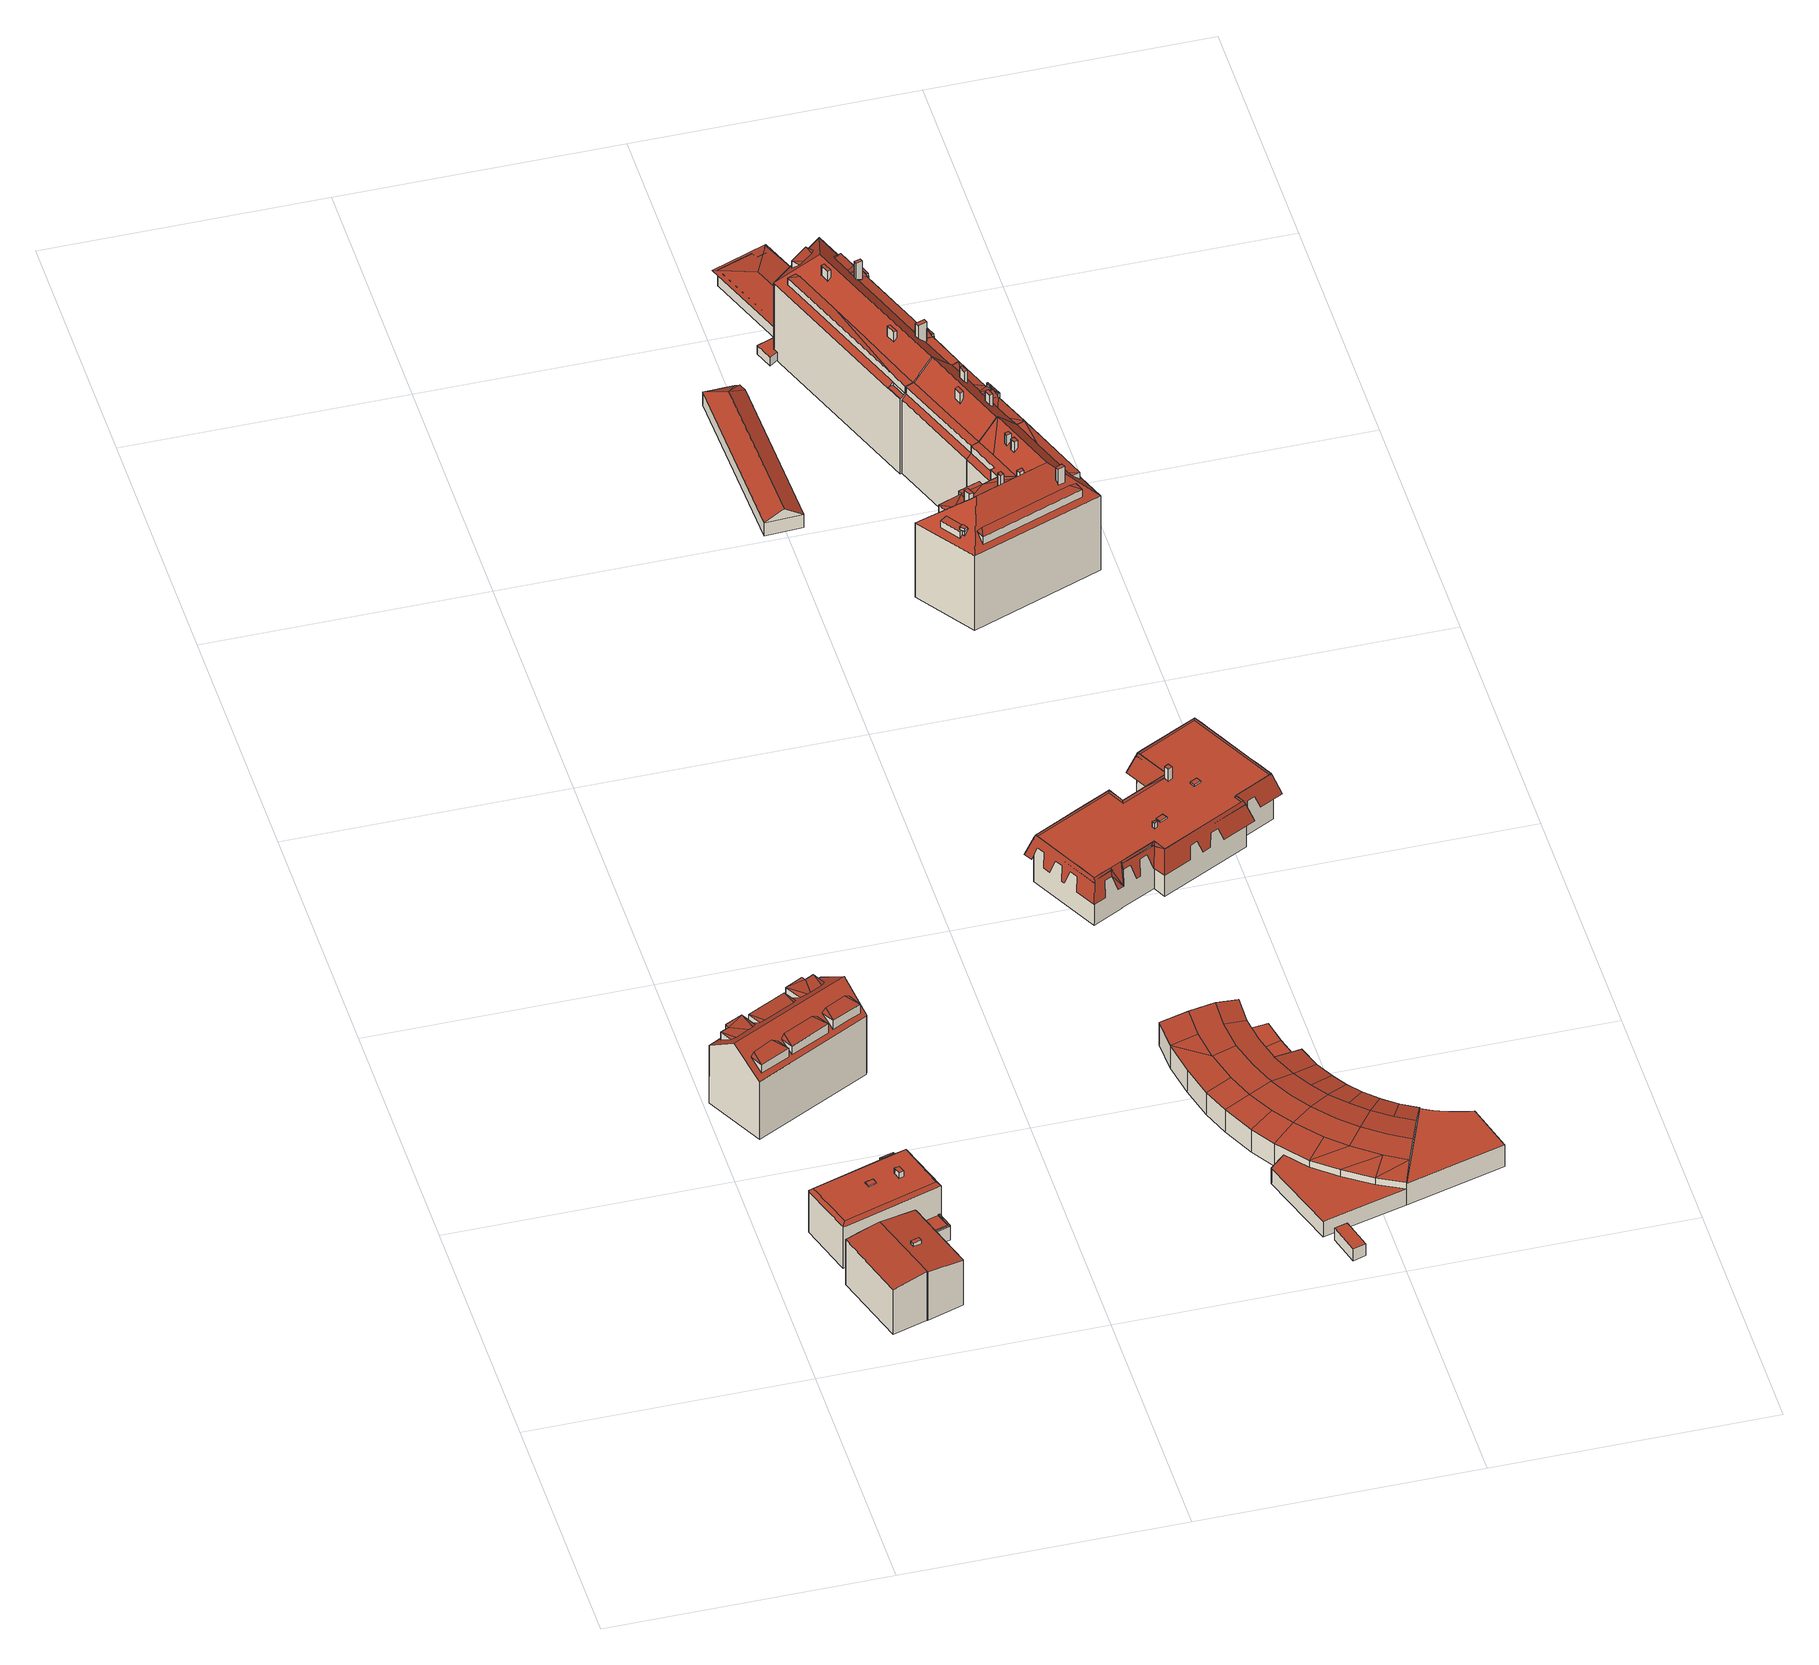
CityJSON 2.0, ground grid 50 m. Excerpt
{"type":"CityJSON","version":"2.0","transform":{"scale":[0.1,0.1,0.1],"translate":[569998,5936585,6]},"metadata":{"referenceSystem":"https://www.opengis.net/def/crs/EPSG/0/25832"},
"CityObjects":{
"building1":{"type":"Building","attributes":{"Grundfläche 2D":"195.085369","Grundhöhe NN":"8.092"},"children":["building1-1"],"geometry":[{"type":"Solid","lod":"3","boundaries":[[[[0,1,2,3,4,5,6]],[[5,4,7,8,9,10]],[[3,2,11,12]],[[4,3,12,13]],[[8,7,4,13,14]],[[10,9,8,14,15]],[[1,0,6,5,10,15,16]],[[2,1,16,11]],[[14,13,12,11,16,15]]]],"semantics":{"surfaces":[{"type":"RoofSurface"},{"type":"WallSurface"},{"type":"GroundSurface"}],"values":[[0,0,1,1,1,1,1,1,2]]}}]},
"building1-1":{"type":"BuildingInstallation","parents":["building1"],"geometry":[{"type":"MultiSurface","lod":"3","boundaries":[[[17,18,19,20]],[[20,19,21,22]],[[17,20,22,23]],[[18,17,23,24]],[[19,18,24,21]]],"semantics":{"surfaces":[{"type":"RoofSurface"},{"type":"WallSurface"}],"values":[0,1,1,1,1]}}]},
"building2":{"type":"Building","attributes":{"Grundfläche 2D":"261.920761","Grundhöhe NN":"8.394"},"children":["building2-1","building2-2","building2-3","building2-4","building2-5","building2-6"],"geometry":[{"type":"Solid","lod":"3","boundaries":[[[[25,26,27,28,29,30,31,32]],[[33,34,35,36,37,38,39,40]],[[41,42,40,39,43]],[[37,44,45,38]],[[46,47,48,41,43,49,50,45,44,51]],[[47,46,51,52,53,48]],[[38,45,50,49,43,39]],[[54,55,56,57,58,59,60,61]],[[32,31,62,63]],[[25,32,63,64]],[[26,25,64,65]],[[27,26,65,66]],[[57,56,30,29,28,27,66,67,37,36,35,34,33,40,68,69,59,58]],[[44,37,67,70]],[[51,44,70,71]],[[52,51,71,72]],[[53,52,72,73]],[[48,53,73,74]],[[41,48,74,75]],[[40,42,41,75,76,68]],[[60,59,69,77]],[[54,61,60,77,62,31,55]],[[55,31,30,56]],[[64,63,62,77,69,68,76,75,74,73,72,71,70,67,66,65]]]],"semantics":{"surfaces":[{"type":"RoofSurface"},{"type":"WallSurface"},{"type":"GroundSurface"}],"values":[[0,0,0,0,0,0,0,0,1,1,1,1,1,1,1,1,1,1,1,1,1,1,1,2]]}}]},
"building2-1":{"type":"BuildingInstallation","parents":["building2"],"geometry":[{"type":"MultiSurface","lod":"3","boundaries":[[[78,79,80,81,82,83,84,85]],[[29,86,80,79]],[[81,80,86,87]],[[87,32,25,83,82,81]],[[25,26,84,83]],[[26,27,85,84]],[[27,28,29,79,78,85]]],"semantics":{"surfaces":[{"type":"RoofSurface"},{"type":"WallSurface"}],"values":[0,1,1,1,1,1,1]}}]},
"building2-2":{"type":"BuildingInstallation","parents":["building2"],"geometry":[{"type":"MultiSurface","lod":"3","boundaries":[[[88,89,90,91,92,93,94,95]],[[94,93,92,47]],[[46,91,90,89,88,96]]],"semantics":{"surfaces":[{"type":"RoofSurface"},{"type":"WallSurface"}],"values":[0,1,1]}}]},
"building2-3":{"type":"BuildingInstallation","parents":["building2"],"geometry":[{"type":"MultiSurface","lod":"3","boundaries":[[[97,98,99,100]],[[100,99,101,102]],[[97,100,102,103]],[[98,97,103,104]],[[99,98,104,101]]],"semantics":{"surfaces":[{"type":"RoofSurface"},{"type":"WallSurface"}],"values":[0,1,1,1,1]}}]},
"building2-4":{"type":"BuildingInstallation","parents":["building2"],"geometry":[{"type":"MultiSurface","lod":"3","boundaries":[[[105,106,107,108]],[[108,107,109,110]],[[105,108,110,111]],[[106,105,111,112]],[[107,106,112,109]]],"semantics":{"surfaces":[{"type":"RoofSurface"},{"type":"WallSurface"}],"values":[0,1,1,1,1]}}]},
"building2-5":{"type":"BuildingInstallation","parents":["building2"],"geometry":[{"type":"MultiSurface","lod":"3","boundaries":[[[113,114,115,116]],[[116,115,57,54]],[[54,55,113,116]],[[55,56,114,113]],[[57,115,114,56]]],"semantics":{"surfaces":[{"type":"RoofSurface"},{"type":"WallSurface"}],"values":[0,1,1,1,1]}}]},
"building2-6":{"type":"BuildingInstallation","parents":["building2"],"geometry":[{"type":"MultiSurface","lod":"3","boundaries":[[[117,118,119,120]],[[60,61,119,118]],[[61,58,120,119]],[[58,59,117,120]],[[59,60,118,117]]],"semantics":{"surfaces":[{"type":"RoofSurface"},{"type":"WallSurface"}],"values":[0,1,1,1,1]}}]},
"building3":{"type":"Building","attributes":{"Grundfläche 2D":"296.010352","Grundhöhe NN":"7.920"},"geometry":[{"type":"Solid","lod":"3","boundaries":[[[[121,122,123,124]],[[123,122,125]],[[124,126,121]],[[127,128,129]],[[130,129,128,131]],[[130,132,129]],[[133,130,131,134]],[[134,135,133]],[[136,137,138,139]],[[139,140,136]],[[141,138,137]],[[142,143,144,145,146,147,148,149,135,134,131,128,127,150,151,152,153,154,155,156,157,158,159,160],[161,162,163,164,165,166]],[[167,145,144,168,169],[121,126,170,171,172,125,122],[173,174,175,176,177,178,179,180],[140,139,138,141,181,182]],[[183,169,168]],[[184,177,176]],[[184,185,178,177]],[[179,178,185]],[[161,166,186]],[[187,186,166,165]],[[165,164,187]],[[188,189,190]],[[188,191,155,154]],[[189,188,154,153]],[[191,156,155]],[[153,152,189]],[[172,171,124,123]],[[126,124,171,170]],[[123,125,172]],[[127,129,150]],[[149,133,135]],[[130,133,149,148]],[[148,147,132,130]],[[147,150,129,132]],[[137,136,182,181]],[[137,181,141]],[[140,182,136]],[[173,180,185,184,174]],[[179,185,180]],[[184,176,175,174]],[[186,162,161]],[[164,163,187]],[[186,187,163,162]],[[142,160,188,190]],[[158,191,188,160,159]],[[156,191,158,157]],[[189,152,151]],[[151,142,190,189]],[[168,144,143,192,193]],[[183,168,193,194]],[[169,183,194,195]],[[167,169,195,196]],[[146,145,167,196,197]],[[147,146,197,192,143,142,151,150]],[[193,192,197,196,195,194]]]],"semantics":{"surfaces":[{"type":"RoofSurface"},{"type":"WallSurface"},{"type":"GroundSurface"}],"values":[[0,0,0,0,0,0,0,0,0,0,0,0,0,0,0,0,0,0,0,0,0,0,0,0,0,1,1,1,1,1,1,1,1,1,1,1,1,1,1,1,1,1,1,1,1,1,1,1,1,1,1,1,1,2]]}}]},
"building4":{"type":"Building","attributes":{"Grundfläche 2D":"14.398579","Grundhöhe NN":"10.030"},"geometry":[{"type":"Solid","lod":"3","boundaries":[[[[198,199,200,201]],[[202,203,201,200]],[[203,204,198,201]],[[204,205,199,198]],[[205,202,200,199]],[[205,204,203,202]]]],"semantics":{"surfaces":[{"type":"RoofSurface"},{"type":"WallSurface"},{"type":"GroundSurface"}],"values":[[0,1,1,1,1,2]]}}]},
"building5":{"type":"Building","attributes":{"Grundfläche 2D":"1191.113950","Grundhöhe NN":"8.606"},"geometry":[{"type":"Solid","lod":"3","boundaries":[[[[206,207,208,209,210,211,212,213]],[[214,215,216,217]],[[218,219,220,216,215]],[[221,222,223,224]],[[222,225,226,223]],[[225,227,228,226]],[[229,230,228,227]],[[231,232,230,229]],[[233,234,232,231]],[[234,233,235,236,237]],[[238,234,237,239,240,241,242,243]],[[240,244,245,241]],[[246,247,248,242,241,245]],[[249,250,247,246]],[[251,252,253,248,250]],[[250,248,247]],[[252,254,255,253]],[[256,257,255,254]],[[256,258,259,257]],[[260,261,262,259,258]],[[263,264,265,261]],[[261,265,262]],[[266,264,263]],[[267,268,266]],[[268,264,266]],[[265,264,268,269,270,271]],[[271,270,269,224,223,226]],[[255,238,243,242,248,253]],[[272,273,230,232,234,238]],[[259,273,272,238,255,257]],[[273,274,271,226,228,230]],[[265,271,274,273,259,262]],[[275,276,277,278,279,280,281]],[[209,208,282,283]],[[208,207,284,282]],[[207,206,285,284]],[[210,209,283,286]],[[212,281,287,288,213]],[[206,213,288,285]],[[215,214,289,290]],[[218,215,290,291]],[[219,218,291,292]],[[221,210,286,293,222]],[[225,222,293,294]],[[227,225,294,295]],[[229,227,295,296]],[[231,229,296,297]],[[233,231,297,298]],[[235,233,298,299]],[[237,236,235,299,289,214,217]],[[237,217,216,239]],[[239,216,220,240]],[[300,244,240,220,219,292]],[[301,249,246,245,244,300,302]],[[250,249,301,303]],[[251,250,303,304]],[[252,251,304,305]],[[254,252,305,306]],[[256,254,306,307]],[[258,256,307,308]],[[277,261,260,258,308,309,278]],[[261,277,276,263]],[[263,276,275,266]],[[267,266,275,281,212]],[[221,224,269,268,267,212,211,210]],[[279,278,309,310]],[[280,279,310,311]],[[281,280,311,287]],[[296,295,294,293,286,283,282,284,285,288,287,311,310,309,308,307,306,305,304,303,301,302,300,292,291,290,289,299,298,297]]]],"semantics":{"surfaces":[{"type":"RoofSurface"},{"type":"WallSurface"},{"type":"GroundSurface"}],"values":[[0,0,0,0,0,0,0,0,0,0,0,0,0,0,0,0,0,0,0,0,0,0,0,0,0,0,0,0,0,0,0,0,0,1,1,1,1,1,1,1,1,1,1,1,1,1,1,1,1,1,1,1,1,1,1,1,1,1,1,1,1,1,1,1,1,1,1,1,2]]}}]},
"building6":{"type":"Building","attributes":{"Grundfläche 2D":"228.126055","Grundhöhe NN":"8.404"},"geometry":[{"type":"Solid","lod":"3","boundaries":[[[[312,313,314,315]],[[313,316,314]],[[313,312,317,318]],[[313,318,319]],[[313,319,316]],[[317,312,315]],[[315,314,320,321]],[[317,315,321,322]],[[318,317,322,323]],[[316,319,318,323,324]],[[314,316,324,320]],[[322,321,320,324,323]]]],"semantics":{"surfaces":[{"type":"RoofSurface"},{"type":"WallSurface"},{"type":"GroundSurface"}],"values":[[0,0,0,0,0,1,1,1,1,1,1,2]]}}]},
"building7":{"type":"Building","attributes":{"Grundfläche 2D":"643.270812","Grundhöhe NN":"6.067"},"children":["building7-1","building7-2","building7-3","building7-4","building7-5"],"geometry":[{"type":"MultiSurface","lod":"3","boundaries":[[[325,326,327,328,329,330,331,332,333,334,335,336,337,338,339,340,341,342]],[[343,344,345,346,347,348,349,325,342,341,350,351,352,353,354,355,356,357,358,359,360,361]],[[362,363,364,365,345,344,343,366,367]],[[362,368,369]],[[369,370,364,363,362]],[[371,372,369,373,374]],[[364,370,369,372,371]],[[375,376,371,374,373,377,378,379,380,381,382,383,384,385,386]],[[384,387,385]],[[387,386,385]],[[388,384,383,389,390]],[[388,386,387]],[[388,387,384]],[[391,392,393,394,395,396,397,388,390,389,398,399,400,401,402]],[[403,396,395,394,404,405]],[[406,407,408,409,410,403,405,404,411,412]],[[413,414,415,416,417,418,419,420,421,422,423,424,425,426,427,428,429,430,431,432,409,408,407]],[[433,434,435,436,437,438,439,440,441,442,443,426,425]],[[444,442,441,445,446]],[[447,448,449,450,451,452,453,454,455,444,446,445,456,457]],[[453,452,451,332,331,330]],[[458,459,325,349,348,347,346,345]],[[459,460,330,329,328,327,326,325]],[[461,458,345,365,364,371,376,375,386]],[[458,461,462,463,464,465,466,467,468,469,470,471,460,459]],[[462,461,386,388]],[[463,462,388,397,396]],[[464,463,396,403]],[[465,464,403,410,409]],[[466,465,409,432,431,430,429,428,427,426]],[[442,467,466,426,443]],[[468,467,442,444]],[[469,454,453,471,470]],[[469,468,454]],[[468,444,455,454]],[[460,471,453,330]],[[472,473,474,475,476,477]],[[478,479,480,481,482,473,472,483,484,485,486,487]],[[488,489,490,491,492,493,494,495,496,479,478,487,486,485,484,483,472,477]],[[479,496,497,498,499,480]],[[500,501,502,503]],[[504,505,446,500,503,506]],[[507,452,505,504,508]],[[509,510,342,511,331,507,508,512]],[[513,510,509,514]],[[515,516,517,385,374,372,370,363,518,519,344,513,514,520]],[[521,390,384,517,516]],[[522,395,390,521,523]],[[524,405,522,523,525]],[[526,408,524,525,527]],[[528,526,527,529]],[[528,529,530,502,501,442,443,426]],[[475,474,531,532]],[[533,477,476,475,532,534]],[[489,488,477,533,535]],[[490,489,535]],[[493,492,491,490,535,536]],[[494,493,536,537]],[[496,495,494,537,538]],[[539,498,497,496,538,540]],[[499,498,539,541]],[[481,480,499,541,542]],[[474,473,482,543,544,531]],[[482,481,542,543]],[[516,515,520,514,509,512,508,504,506,503,502,530,529,527,525,523,521]],[[535,533,534,532,531,544,543,542,541,539,540,538,537,536]],[[342,510,513,344,343,361,360,359,358,357,356,355,354,353,352,351,350,341]],[[363,362,367,366,343,344,519,518]],[[368,362,370]],[[363,370,362]],[[370,372,369,368]],[[372,374,373,369]],[[380,379,378,377,373,374,385,384,383,382,381]],[[385,517,387]],[[383,384,390,389]],[[390,395,394,393,392,391,402,401,400,399,398,389]],[[404,394,395,522,405]],[[405,524,408,407,406,412,411,404]],[[413,407,408,526,528,426,425,424,423,422,421,420,419,418,417,416,415,414]],[[501,500,446,445,441,442]],[[447,457,456,445,446,505,452,451,450,449,448]],[[332,451,452,507,331]],[[332,331,511,342,341,340,339,338,337,336,335,334,333]]],"semantics":{"surfaces":[{"type":"RoofSurface"},{"type":"WallSurface"},{"type":"GroundSurface"}],"values":[0,0,0,0,0,0,0,0,0,0,0,0,0,0,0,0,0,0,0,0,0,0,0,0,0,0,0,0,0,0,0,0,0,0,0,0,0,0,0,0,1,1,1,1,1,1,1,1,1,1,1,1,1,1,1,1,1,1,1,1,1,1,1,1,2,2,0,0,0,0,0,0,0,0,0,0,0,0,0,0,0,0,0]}}]},
"building7-1":{"type":"BuildingInstallation","parents":["building7"],"geometry":[{"type":"MultiSurface","lod":"3","boundaries":[[[545,546,547,548]],[[548,547,549,550]],[[550,551,545,548]],[[551,552,546,545]],[[547,546,552,549]]],"semantics":{"surfaces":[{"type":"RoofSurface"},{"type":"WallSurface"}],"values":[0,1,1,1,1]}}]},
"building7-2":{"type":"BuildingInstallation","parents":["building7"],"geometry":[{"type":"MultiSurface","lod":"3","boundaries":[[[553,554,555,556]],[[557,558,556,555]],[[553,556,558,559]],[[559,560,554,553]],[[555,554,560,557]]],"semantics":{"surfaces":[{"type":"RoofSurface"},{"type":"WallSurface"}],"values":[0,1,1,1,1]}}]},
"building7-3":{"type":"BuildingInstallation","parents":["building7"],"geometry":[{"type":"MultiSurface","lod":"3","boundaries":[[[561,562,563,564]],[[562,561,470,565]],[[565,566,563,562]],[[564,563,566,469]],[[469,470,561,564]]],"semantics":{"surfaces":[{"type":"RoofSurface"},{"type":"WallSurface"}],"values":[0,1,1,1,1]}}]},
"building7-4":{"type":"BuildingInstallation","parents":["building7"],"geometry":[{"type":"MultiSurface","lod":"3","boundaries":[[[567,568,569,570]],[[570,569,571,572]],[[567,570,572,573]],[[568,567,573,574]],[[569,568,574,571]]],"semantics":{"surfaces":[{"type":"RoofSurface"},{"type":"WallSurface"}],"values":[0,1,1,1,1]}}]},
"building7-5":{"type":"BuildingInstallation","parents":["building7"],"geometry":[{"type":"MultiSurface","lod":"3","boundaries":[[[575,576,577,578]],[[578,577,579]],[[576,580,581,577]],[[582,583,584,585,577,581,580]],[[586,585,584]],[[587,585,586]],[[579,577,585,587]],[[584,583,582,580,588,589]],[[487,576,575,578,493,494]],[[487,588,580,576]],[[589,484,586,584]],[[484,489,490,587,586]],[[587,490,491,492,493,578,579]]],"semantics":{"surfaces":[{"type":"RoofSurface"},{"type":"WallSurface"}],"values":[0,0,0,0,0,0,0,1,1,1,1,1,1]}}]},
"building8":{"type":"Building","attributes":{"Grundfläche 2D":"425.329823","Grundhöhe NN":"8.227"},"children":["building8-1","building8-2","building8-3","building8-4","building8-5","building8-6","building8-7"],"geometry":[{"type":"MultiSurface","lod":"3","boundaries":[[[590,591,592,593,594,595,596,597]],[[598,599,600,601]],[[599,602,600]],[[603,598,601]],[[604,605,606,607]],[[608,609,606,605,610]],[[611,612,610,613]],[[610,612,608]],[[614,611,613]],[[609,615,606]],[[616,617,618,619]],[[616,606,615,617]],[[620,616,619,621,622,623,624,625,626]],[[627,628,629,630]],[[630,631,627]],[[632,629,628]],[[633,634,635,636,637],[595,594,638,639,640,641]],[[642,643,644,602,599,598,603,645,646,647]],[[633,637,647,646],[648,649,631,630,629,632]],[[645,622,621]],[[618,646,645,621,619]],[[650,651,652,653,654,655,656,657,658]],[[659,660,661,662,663,664]],[[633,646,618,617,615,609,608]],[[633,608,612,611,614,665,662,661,636,635,634]],[[652,651,666,667,668]],[[641,640,597,596]],[[640,639,590,597]],[[590,639,638,669]],[[593,669,638,594]],[[596,595,641]],[[601,600,644,643]],[[601,643,603]],[[602,644,600]],[[664,663,605,604]],[[663,662,665,613,610,605]],[[614,613,665]],[[623,622,657]],[[656,655,624,623,657]],[[655,654,625,624]],[[652,668,616,620,626,625,654,653]],[[606,616,668,667]],[[667,666,670,607,606]],[[670,659,664,604,607]],[[649,648,628,627]],[[648,632,628]],[[649,627,631]],[[647,637,671,672]],[[642,647,672,673]],[[622,645,603,643,642,673,674,658,657]],[[651,650,658,674,675]],[[666,651,675,676]],[[659,670,677,678]],[[670,666,676,677]],[[660,659,678,679]],[[636,661,660,679,680]],[[637,636,680,671]],[[680,679,678,677,676,675,674,673,672,671]]],"semantics":{"surfaces":[{"type":"RoofSurface"},{"type":"WallSurface"},{"type":"GroundSurface"}],"values":[0,0,0,0,0,0,0,0,0,0,0,0,0,0,0,0,0,0,0,0,0,0,0,0,0,0,1,1,1,1,1,1,1,1,1,1,1,1,1,1,1,1,1,1,1,1,1,1,1,1,1,1,1,1,1,1,1,2]}}]},
"building8-1":{"type":"BuildingInstallation","parents":["building8"],"geometry":[{"type":"MultiSurface","lod":"3","boundaries":[[[681,682,683,684]],[[684,683,685,686]],[[686,687,681,684]],[[687,688,682,681]],[[683,682,688,685]]],"semantics":{"surfaces":[{"type":"RoofSurface"},{"type":"WallSurface"}],"values":[0,1,1,1,1]}}]},
"building8-2":{"type":"BuildingInstallation","parents":["building8"],"geometry":[{"type":"MultiSurface","lod":"3","boundaries":[[[689,690,691,692]],[[692,691,693,694]],[[689,692,694,695]],[[690,689,695,696]],[[691,690,696,693]]],"semantics":{"surfaces":[{"type":"RoofSurface"},{"type":"WallSurface"}],"values":[0,1,1,1,1]}}]},
"building8-3":{"type":"BuildingInstallation","parents":["building8"],"geometry":[{"type":"MultiSurface","lod":"3","boundaries":[[[697,698,699,700]],[[700,699,701,702]],[[697,700,702,703]],[[698,697,703,704]],[[699,698,704,701]]],"semantics":{"surfaces":[{"type":"RoofSurface"},{"type":"WallSurface"}],"values":[0,1,1,1,1]}}]},
"building8-4":{"type":"BuildingInstallation","parents":["building8"],"geometry":[{"type":"MultiSurface","lod":"3","boundaries":[[[705,706,707,708,709,710]],[[711,635,712,708,707,706]],[[713,710,709,708,712,634]],[[713,714,705,710]],[[714,711,706,705]]],"semantics":{"surfaces":[{"type":"RoofSurface"},{"type":"WallSurface"}],"values":[0,1,1,1,1]}}]},
"building8-5":{"type":"BuildingInstallation","parents":["building8"],"geometry":[{"type":"MultiSurface","lod":"3","boundaries":[[[715,716,717,718]],[[718,717,719,720]],[[715,718,720,721]],[[716,715,721,722]],[[717,716,722,719]]],"semantics":{"surfaces":[{"type":"RoofSurface"},{"type":"WallSurface"}],"values":[0,1,1,1,1]}}]},
"building8-6":{"type":"BuildingInstallation","parents":["building8"],"geometry":[{"type":"MultiSurface","lod":"3","boundaries":[[[723,724,725,726,727]],[[669,725,724,723,591,590]],[[669,593,726,725]],[[727,726,593,592]],[[723,727,592,591]]],"semantics":{"surfaces":[{"type":"RoofSurface"},{"type":"WallSurface"}],"values":[0,1,1,1,1]}}]},
"building8-7":{"type":"BuildingInstallation","parents":["building8"],"geometry":[{"type":"MultiSurface","lod":"3","boundaries":[[[728,729,730,731]],[[732,733,731,730]],[[728,731,733,734]],[[734,735,729,728]],[[730,729,735,732]]],"semantics":{"surfaces":[{"type":"RoofSurface"},{"type":"WallSurface"}],"values":[0,1,1,1,1]}}]},
"building9":{"type":"Building","attributes":{"Grundfläche 2D":"156.930650","Grundhöhe NN":"8.247"},"geometry":[{"type":"Solid","lod":"3","boundaries":[[[[736,737,738,739,740]],[[736,740,739,741,742,743]],[[736,743,744,745,746,738,737]],[[747,748,749,750,751,752]],[[753,754,751,750,742,740,755,756,757]],[[743,742,750,753,758,744]],[[759,760,744,758,761]],[[762,737,759,761,763]],[[764,762,763,765]],[[755,764,765,756]],[[754,766,752,751]],[[747,752,766,767]],[[748,747,767,768]],[[749,748,768,769]],[[750,749,769,753]],[[756,765,763,761,758,753,757]],[[769,766,754]],[[753,769,754]],[[769,768,767,766]],[[739,738,737,762,764,755,740]],[[741,739,740,742]],[[760,759,737,738,746,745,744]]]],"semantics":{"surfaces":[{"type":"RoofSurface"},{"type":"WallSurface"},{"type":"GroundSurface"}],"values":[[0,0,0,0,1,1,1,1,1,1,1,1,1,1,1,2,2,2,2,0,0,0]]}}]},
"building10":{"type":"Building","attributes":{"Grundfläche 2D":"469.784484","Grundhöhe NN":"8.165"},"children":["building10-1","building10-2","building10-3","building10-4","building10-5","building10-6","building10-7"],"geometry":[{"type":"MultiSurface","lod":"3","boundaries":[[[770,771,772,773,774,775]],[[776,777,773]],[[777,778,773]],[[779,773,778,780]],[[781,782,783]],[[783,782,784,785]],[[786,787,788,789,790,791,792,793,782,794,795,796]],[[797,798,784,782,793]],[[799,800,794]],[[800,801,794]],[[801,802,803,796,795,794]],[[804,805,806]],[[806,805,807,808]],[[805,809,810,811]],[[812,813,807,805,811]],[[814,810,809]],[[813,812,815,816]],[[802,816,815,803]],[[797,817,798]],[[818,819,779]],[[779,780,798,817,818]],[[819,820,779]],[[773,779,774]],[[779,820,821,774]],[[822,823,824]],[[825,824,823,826]],[[826,827,825]],[[828,829,830,831,832]],[[833,834,835]],[[829,828,833,835]],[[836,837,836,838]],[[839,840,841,842,834,833,828,832,831,843,844,845,846,847]],[[792,791,786,796,803,815,812,811,810,814,848,849,850,851,846,845,771,770,852,853,821,820,819,818,817,797,793]],[[850,854,851]],[[854,855,851]],[[855,856,851]],[[857,858,859,860,861,862,863,851,856,864,865]],[[851,847,846],[866,827,826,823,822,867]],[[868,800,806]],[[773,772,862,861]],[[861,860,776,773]],[[859,777,776,860]],[[858,857,781,783]],[[857,865,782,781]],[[794,782,865,864]],[[864,856,799,794]],[[856,855,854,850,804,806,800,799]],[[850,849,805,804]],[[809,805,849,848]],[[814,809,848]],[[772,771,862]],[[822,824,867]],[[825,827,866]],[[824,825,866,867]],[[831,830,837]],[[835,834,842]],[[837,830,829,835,842,841]],[[837,836,838,869,870,871,872,863,862,771,845,844,843,831]],[[851,863,872,873]],[[847,851,873,769]],[[838,839,847,769,869]],[[869,769,873,872,871,870]]],"semantics":{"surfaces":[{"type":"RoofSurface"},{"type":"WallSurface"},{"type":"GroundSurface"}],"values":[0,0,0,0,0,0,0,0,0,0,0,0,0,0,0,0,0,0,0,0,0,0,0,0,0,0,0,0,0,0,0,0,0,0,0,0,0,0,1,1,1,1,1,1,1,1,1,1,1,1,1,1,1,1,1,1,1,1,1,1,1,2]}}]},
"building10-1":{"type":"BuildingInstallation","parents":["building10"],"geometry":[{"type":"MultiSurface","lod":"3","boundaries":[[[874,875,876,877]],[[877,876,878,879]],[[874,877,879,880]],[[875,874,880,881]],[[876,875,881,878]]],"semantics":{"surfaces":[{"type":"RoofSurface"},{"type":"WallSurface"}],"values":[0,1,1,1,1]}}]},
"building10-2":{"type":"BuildingInstallation","parents":["building10"],"geometry":[{"type":"MultiSurface","lod":"3","boundaries":[[[882,883,884,885]],[[775,774,882,885]],[[774,821,886,883,882]],[[886,887,884,883]],[[884,887,770,775,885]]],"semantics":{"surfaces":[{"type":"RoofSurface"},{"type":"WallSurface"}],"values":[0,1,1,1,1]}}]},
"building10-3":{"type":"BuildingInstallation","parents":["building10"],"geometry":[{"type":"MultiSurface","lod":"3","boundaries":[[[888,889,890,891]],[[888,891,806,808]],[[813,888,808,807]],[[888,813,816]],[[801,889,888,816,802]],[[890,889,801,800]],[[890,800,868,806,891]]],"semantics":{"surfaces":[{"type":"RoofSurface"},{"type":"WallSurface"}],"values":[0,1,1,1,1,1,1]}}]},
"building10-4":{"type":"BuildingInstallation","parents":["building10"],"geometry":[{"type":"MultiSurface","lod":"3","boundaries":[[[892,893,894,895]],[[787,895,894,789,788]],[[896,892,895,787,786]],[[896,897,893,892]],[[894,893,897,789]],[[897,791,790]],[[897,790,789]]],"semantics":{"surfaces":[{"type":"RoofSurface"},{"type":"WallSurface"}],"values":[0,1,1,1,1,1,1]}}]},
"building10-5":{"type":"BuildingInstallation","parents":["building10"],"geometry":[{"type":"MultiSurface","lod":"3","boundaries":[[[898,899,900,901]],[[898,901,783,785]],[[798,780,778,899,898,785,784]],[[777,900,899,778]],[[901,900,777,859,858,783]]],"semantics":{"surfaces":[{"type":"RoofSurface"},{"type":"WallSurface"}],"values":[0,1,1,1,1]}}]},
"building10-6":{"type":"BuildingInstallation","parents":["building10"],"geometry":[{"type":"MultiSurface","lod":"3","boundaries":[[[902,903,904,905]],[[905,904,906,907]],[[902,905,907,908]],[[903,902,908,909]],[[904,903,909,906]]],"semantics":{"surfaces":[{"type":"RoofSurface"},{"type":"WallSurface"}],"values":[0,1,1,1,1]}}]},
"building10-7":{"type":"BuildingInstallation","parents":["building10"],"geometry":[{"type":"MultiSurface","lod":"3","boundaries":[[[910,911,836,912,913,840]],[[840,913,841]],[[837,912,836]],[[837,841,913,912]],[[910,840,839]],[[839,838,911,910]],[[838,836,911]]],"semantics":{"surfaces":[{"type":"RoofSurface"},{"type":"WallSurface"}],"values":[0,1,1,1,1,1,1]}}]},
"building11":{"type":"Building","attributes":{"Grundfläche 2D":"223.755641","Grundhöhe NN":"8.326"},"children":["building11-1","building11-2","building11-3","building11-4"],"geometry":[{"type":"MultiSurface","lod":"3","boundaries":[[[914,623,622,915]],[[916,917,918]],[[919,920,921,918,917]],[[922,918,921,923]],[[917,772,924,919]],[[925,924,772]],[[926,922,923,927]],[[928,926,927,929]],[[930,931,932,933]],[[928,929,931,930,934]],[[601,935,936]],[[935,601,930,933]],[[658,657,937,938,939]],[[940,915,622,941,942,943,944,945]],[[936,935,933,932,931,929,927,923,920,919,924,925,943,942,645]],[[923,921,920]],[[946,947,948,949,950,951]],[[952,953,954,955,956,957,958,959,960]],[[623,657,622]],[[915,937,914]],[[623,914,937,657]],[[957,956,916,918]],[[956,955,917,916]],[[772,917,955,954]],[[925,772,954]],[[601,936,950]],[[930,601,950,949]],[[936,645,942,941,622,657,658,961,962,951,950]],[[946,951,962,963]],[[947,946,963,964]],[[959,947,964,965]],[[960,959,965,966]],[[952,960,966,967]],[[968,969,970,939,938,937,915,940,945,944,943,925,954,953,952,967,971]],[[658,939,970,961]],[[963,962,961,970,969,968,971,967,966,965,964]]],"semantics":{"surfaces":[{"type":"RoofSurface"},{"type":"WallSurface"},{"type":"GroundSurface"}],"values":[0,0,0,0,0,0,0,0,0,0,0,0,0,0,0,0,0,0,1,1,1,1,1,1,1,1,1,1,1,1,1,1,1,1,1,2]}}]},
"building11-1":{"type":"BuildingInstallation","parents":["building11"],"geometry":[{"type":"MultiSurface","lod":"3","boundaries":[[[972,973,974,975]],[[975,974,976,977]],[[972,975,977,978]],[[973,972,978,979]],[[974,973,979,976]]],"semantics":{"surfaces":[{"type":"RoofSurface"},{"type":"WallSurface"}],"values":[0,1,1,1,1]}}]},
"building11-2":{"type":"BuildingInstallation","parents":["building11"],"geometry":[{"type":"MultiSurface","lod":"3","boundaries":[[[980,981,982,983]],[[984,985,983,982]],[[980,983,985,986]],[[986,987,981,980]],[[982,981,987,984]]],"semantics":{"surfaces":[{"type":"RoofSurface"},{"type":"WallSurface"}],"values":[0,1,1,1,1]}}]},
"building11-3":{"type":"BuildingInstallation","parents":["building11"],"geometry":[{"type":"MultiSurface","lod":"3","boundaries":[[[988,989,990,991,992]],[[988,992,958,957,918]],[[988,918,922]],[[988,922,926]],[[988,926,989]],[[926,928,989]],[[928,934,989]],[[990,989,934,930]],[[990,930,949,948,991]],[[958,992,991,948,947,959]]],"semantics":{"surfaces":[{"type":"RoofSurface"},{"type":"WallSurface"}],"values":[0,1,1,1,1,1,1,1,1,1]}}]},
"building11-4":{"type":"BuildingInstallation","parents":["building11"],"geometry":[{"type":"MultiSurface","lod":"3","boundaries":[[[993,994,995,996]],[[996,995,997,998]],[[993,996,998,999]],[[994,993,999,1000]],[[995,994,1000,997]]],"semantics":{"surfaces":[{"type":"RoofSurface"},{"type":"WallSurface"}],"values":[0,1,1,1,1]}}]}
},
"vertices":[
[122,194,122],[102,188,119],[145,49,119],[207,68,127],[208,68,127],[165,207,127],[123,195,122],[273,89,119],[274,89,119],[232,226,119],[231,228,119],[145,49,21],[207,68,21],[208,68,21],[274,89,21],[231,228,21],[102,188,21],
[217,141,132],[215,148,132],[200,143,132],[202,136,132],[200,143,125],[202,136,125],[217,141,123],[215,148,123],
[232,226,53],[295,245,53],[285,278,53],[283,278,53],[282,277,53],[179,245,53],[189,215,53],[231,228,53],[112,225,114],[114,225,114],[282,277,114],[283,278,114],[289,279,114],[281,283,121],[112,231,121],[108,224,114],[77,325,114],[78,319,114],[84,321,121],[257,381,114],[254,373,121],[235,374,114],[214,367,114],[211,367,114],[213,361,121],[216,362,121],[237,374,114],[235,379,114],[210,372,114],[185,213,61],[189,215,61],[179,245,61],[175,244,61],[114,225,61],[112,225,61],[122,194,61],[123,195,61],[189,215,24],[231,228,24],[232,226,24],[295,245,24],[285,278,24],[289,279,24],[108,224,24],[112,225,24],[257,381,24],[237,374,24],[235,379,24],[210,372,24],[211,367,24],[77,325,24],[106,229,24],[122,194,24],
[283,278,56],[282,277,56],[292,247,56],[231,229,56],[231,228,56],[232,226,56],[295,245,56],[285,278,56],[292,247,53],[231,229,53],
[236,371,117],[235,373,116],[235,374,116],[234,377,114],[213,371,114],[214,367,116],[215,365,117],[228,369,117],[235,373,114],
[183,314,124],[169,310,124],[172,300,124],[186,305,124],[172,300,121],[186,305,121],[183,314,121],[169,310,121],
[230,323,133],[221,321,133],[225,307,133],[234,310,133],[225,307,121],[234,310,121],[230,323,121],[221,321,121],
[189,215,63],[179,245,63],[175,244,63],[185,213,63],
[112,225,63],[122,194,63],[123,195,63],[114,225,63],
[178,673,172],[123,645,172],[128,614,169],[199,651,169],[116,636,169],[187,674,169],[172,726,169],[184,727,173],[156,756,169],[192,766,169],[190,730,172],[188,773,169],[208,775,169],[213,742,172],[220,751,169],[68,583,169],[121,610,169],[99,633,173],[64,614,172],[57,606,169],[109,633,169],[38,695,145],[5,678,145],[33,624,189],[249,735,189],[225,792,145],[188,773,145],[192,766,150],[208,775,150],[156,756,145],[69,711,145],[84,682,168],[77,673,172],[70,670,171],[46,657,171],[36,657,168],[35,659,167],[25,679,151],[37,685,151],[41,687,151],[92,684,169],[80,708,150],[150,744,150],[163,721,169],[158,714,172],[101,685,172],[272,681,145],[61,570,145],[270,679,145],[194,661,159],[199,651,150],[128,614,151],[241,673,150],[209,656,150],[205,664,157],[197,679,170],[205,687,172],[242,707,172],[250,707,170],[262,683,150],[121,610,151],[68,583,151],[271,678,145],[209,656,170],[262,683,170],[80,708,169],[150,744,169],[41,687,168],[69,711,168],[38,695,168],[25,679,168],[5,678,19],[61,570,19],[271,678,19],[270,679,19],[272,681,19],[225,792,19],
[934,12,66],[918,69,66],[895,63,66],[911,5,66],[895,63,40],[911,5,40],[934,12,40],[918,69,40],
[1189,271,73],[1166,276,73],[1144,283,73],[1123,291,73],[1104,301,73],[1052,171,73],[1035,130,73],[1214,178,73],[947,487,60],[933,534,61],[892,522,61],[905,472,60],[924,580,61],[885,576,61],[885,571,61],[1104,301,75],[1074,319,75],[1055,280,85],[1088,261,85],[1048,339,75],[1022,305,85],[1024,363,75],[993,331,85],[1004,387,75],[966,361,85],[987,414,75],[945,390,85],[970,447,75],[925,425,85],[956,490,75],[947,487,77],[905,472,85],[883,412,90],[892,522,85],[885,571,85],[845,567,90],[851,511,90],[865,458,90],[886,623,85],[846,621,90],[800,618,85],[800,560,85],[808,501,85],[749,614,75],[751,555,75],[763,491,75],[778,429,75],[823,443,85],[797,380,75],[841,395,85],[825,322,75],[866,347,85],[852,279,75],[892,309,85],[864,264,75],[896,224,75],[931,262,85],[939,189,75],[1012,194,85],[966,229,85],[989,154,75],[1035,130,75],[1052,171,85],[1069,214,90],[1031,237,90],[994,265,90],[905,370,90],[929,334,90],[962,295,90],[989,154,60],[939,189,60],[896,224,60],[864,264,60],[836,238,60],[883,90,60],[1035,130,60],[1144,283,26],[1123,291,26],[1166,276,26],[1189,271,26],[1104,301,26],[1035,130,26],[1214,178,26],[947,487,26],[933,534,26],[924,580,26],[885,576,26],[1074,319,26],[1048,339,26],[1024,363,26],[1004,387,26],[987,414,26],[970,447,26],[956,490,26],[886,623,26],[749,614,26],[846,621,26],[751,555,26],[763,491,26],[778,429,26],[797,380,26],[825,322,26],[852,279,26],[864,264,26],[836,238,26],[883,90,26],
[490,1991,73],[479,2293,73],[444,2325,52],[456,1989,52],[498,2327,52],[524,1992,52],[512,2312,52],[505,2320,58],[444,2325,24],[456,1989,24],[524,1992,24],[512,2312,24],[498,2327,24],
[667,1081,102],[732,1115,102],[747,1123,102],[775,1137,102],[790,1145,102],[812,1156,102],[812,1158,98],[817,1173,59],[789,1158,59],[789,1148,91],[774,1140,91],[763,1145,59],[745,1136,59],[746,1126,91],[731,1118,91],[720,1123,59],[650,1087,59],[665,1082,98],[727,938,59],[732,953,96],[732,955,102],[716,988,102],[708,1002,102],[699,1019,102],[692,1033,102],[658,1072,59],[667,1070,84],[675,1056,84],[671,1046,59],[678,1033,59],[687,1031,84],[695,1017,84],[691,1007,59],[694,1002,59],[704,1000,84],[711,985,84],[708,975,59],[766,967,87],[764,970,97],[764,971,102],[749,964,102],[749,949,59],[751,960,87],[775,963,59],[785,968,59],[766,971,96],[785,982,102],[785,980,96],[787,978,87],[786,981,97],[818,1000,102],[799,990,102],[802,986,87],[811,981,59],[818,985,59],[820,995,87],[835,1003,87],[844,998,59],[845,999,59],[849,1013,93],[844,1011,97],[850,1016,102],[849,1013,94],[862,993,102],[857,976,59],[861,990,94],[950,1032,82],[965,1040,82],[974,1036,59],[1034,1067,59],[1020,1072,94],[1016,1073,102],[947,1037,102],[907,1002,59],[910,1011,82],[924,1019,82],[933,1015,59],[947,1023,59],[1008,1089,102],[1025,1083,59],[1013,1087,90],[1052,1097,59],[1095,1119,59],[1079,1125,100],[1078,1125,102],[1040,1105,102],[1028,1093,82],[1043,1100,82],[1075,1159,59],[1066,1161,82],[1058,1176,82],[1062,1184,59],[1045,1218,59],[1036,1219,82],[1028,1234,82],[1032,1243,59],[1023,1259,59],[1015,1260,82],[1007,1275,82],[1010,1284,59],[998,1307,59],[993,1290,102],[1002,1273,102],[1009,1258,102],[1023,1232,102],[1030,1219,102],[1053,1173,102],[1061,1158,102],[943,1278,59],[941,1269,83],[925,1261,83],[917,1264,59],[908,1260,59],[906,1251,83],[890,1243,83],[881,1246,59],[863,1237,59],[881,1232,102],[892,1238,102],[913,1170,102],[894,1177,59],[909,1172,95],[868,1164,59],[857,1158,59],[857,1148,87],[842,1140,87],[832,1145,59],[829,1132,90],[827,1126,102],[860,1143,102],[881,1154,102],[894,1167,87],[879,1159,87],[733,958,98],[670,1081,98],[811,1154,98],[851,1018,98],[863,995,98],[1014,1074,98],[1006,1089,98],[1076,1126,98],[992,1288,98],[883,1231,98],[916,1168,98],[915,1168,98],[908,1164,98],[827,1122,98],[1069,1185,58],[1060,1180,58],[1058,1176,55],[1059,1175,53],[1062,1176,53],[1075,1183,53],[1050,1221,58],[1049,1224,58],[1039,1219,58],[1045,1218,58],[1062,1184,58],[1068,1187,58],[1065,1192,58],[1063,1196,58],[1055,1212,58],[1052,1217,58],[1072,1187,53],[1069,1194,53],[1069,1194,52],[1067,1199,52],[1059,1215,52],[1057,1219,52],[1056,1219,53],[1053,1226,53],[1051,1230,53],[1037,1223,53],[1035,1222,53],[1036,1219,56],[910,1172,96],[879,1231,96],[879,1231,1],[910,1172,1],[829,1130,1],[829,1130,95],[909,1172,1],[814,1159,90],[814,1159,1],[664,1081,1],[664,1081,93],[731,1116,98],[665,1082,1],[731,952,93],[731,952,1],[786,981,1],[849,1013,1],[849,1013,96],[740,957,97],[735,954,96],[785,980,1],[861,990,1],[1021,1072,90],[1021,1072,1],[1012,1090,100],[1012,1090,1],[1081,1126,92],[1081,1126,1],[995,1292,92],[995,1292,1],[892,1238,1],[1058,1176,1],[1059,1175,1],[1075,1183,1],[1062,1176,1],[1069,1194,1],[1057,1219,1],[1056,1219,1],[1051,1230,1],[1035,1222,1],[1037,1223,1],[1036,1219,1],[1045,1218,1],[1062,1184,1],[1060,1180,1],
[886,1068,101],[881,1077,101],[868,1070,101],[873,1062,101],[868,1070,98],[873,1062,98],[886,1068,98],[881,1077,98],
[962,1139,101],[958,1148,101],[945,1141,101],[949,1132,101],[945,1141,98],[949,1132,98],[962,1139,98],[958,1148,98],
[908,1164,124],[912,1155,124],[920,1160,124],[915,1168,124],[912,1155,98],[920,1160,98],
[865,1052,110],[862,1056,110],[857,1054,110],[860,1049,110],[857,1054,98],[860,1049,98],[865,1052,98],[862,1056,98],
[1056,1219,59],[1052,1217,59],[1055,1212,63],[1057,1219,59],[1059,1215,59],[1048,1214,59],[1054,1212,63],[1050,1210,59],[1058,1194,59],[1061,1190,59],[1063,1196,63],[1065,1192,59],[1069,1194,59],[1048,1214,58],[1061,1190,58],
[717,1718,208],[714,1722,208],[720,1726,208],[725,1718,208],[728,1720,208],[701,1759,208],[689,1750,208],[713,1715,208],[891,1889,209],[921,1809,209],[940,1806,207],[886,1951,207],[926,1801,207],[872,1946,207],[737,1812,209],[740,1805,209],[778,1817,209],[775,1826,209],[743,1783,211],[747,1785,211],[739,1804,209],[716,1774,212],[721,1776,212],[696,1788,209],[702,1773,209],[830,1818,209],[808,1829,209],[836,1820,209],[837,1821,209],[836,1823,209],[806,1833,209],[814,1882,209],[800,1919,209],[785,1913,209],[808,1851,209],[801,1849,209],[806,1834,209],[746,1693,209],[932,1763,209],[915,1776,210],[750,1714,210],[740,1709,209],[926,1779,209],[750,1752,245],[741,1755,239],[739,1756,238],[655,1782,184],[727,1678,184],[720,1714,199],[717,1718,199],[713,1715,194],[689,1750,194],[894,1954,184],[886,1951,193],[940,1806,193],[835,1932,245],[884,1802,245],[964,1766,184],[932,1763,192],[746,1693,192],[800,1848,184],[805,1833,184],[806,1833,185],[806,1834,185],[801,1849,185],[808,1851,193],[805,1860,193],[785,1913,193],[777,1910,184],[744,1814,181],[743,1815,179],[737,1813,179],[739,1804,189],[740,1805,189],[737,1812,181],[696,1788,191],[776,1822,184],[778,1817,190],[808,1829,190],[720,1714,208],[775,1826,181],[727,1678,22],[964,1766,22],[894,1954,22],[777,1910,22],[805,1833,22],[776,1822,22],[775,1826,22],[744,1814,22],[743,1815,22],[655,1782,22],
[904,1786,251],[892,1781,251],[895,1775,251],[907,1779,251],[895,1775,216],[907,1779,216],[904,1786,223],[892,1781,223],
[843,1859,251],[850,1861,251],[846,1870,251],[840,1867,251],[846,1870,234],[840,1867,228],[843,1859,228],[850,1861,234],
[806,1787,251],[803,1795,251],[797,1792,251],[800,1784,251],[797,1792,222],[800,1784,231],[806,1787,231],[803,1795,222],
[741,1770,250],[734,1768,250],[739,1756,250],[739,1755,250],[741,1755,250],[746,1757,250],[734,1768,225],[739,1755,238],[746,1757,239],[741,1770,224],
[834,1884,251],[836,1877,251],[844,1880,251],[841,1886,251],[844,1880,235],[841,1886,235],[834,1884,228],[836,1877,228],
[714,1722,214],[717,1718,214],[720,1714,214],[725,1718,214],[720,1726,214],
[840,1787,251],[838,1794,251],[829,1790,251],[832,1784,251],[829,1790,237],[832,1784,244],[840,1787,244],[838,1794,237],
[604,2573,64],[625,2618,58],[637,2643,56],[536,2605,56],[546,2600,57],[604,2424,56],[610,2429,57],[647,2461,64],[681,2491,57],[688,2497,56],[692,2500,56],[576,2391,40],[591,2401,40],[587,2409,40],[610,2429,40],[606,2441,40],[563,2425,40],[610,2429,22],[606,2441,23],[545,2602,57],[545,2602,22],[546,2600,22],[681,2491,22],[632,2621,57],[674,2509,57],[632,2621,22],[614,2614,58],[614,2614,22],[609,2626,57],[609,2626,22],[563,2425,22],[576,2391,22],[591,2401,22],[587,2409,22],
[781,2181,207],[806,2114,207],[821,2120,207],[796,2189,207],[781,2188,207],[783,2181,207],[798,2190,207],[798,2191,207],[795,2190,208],[781,2189,209],[790,2204,211],[786,2223,207],[783,2222,207],[786,2222,207],[785,2218,208],[784,2221,208],[713,2357,210],[719,2359,209],[719,2358,209],[721,2353,209],[720,2353,209],[715,2351,210],[731,2307,210],[768,2209,210],[731,2359,207],[719,2360,209],[711,2360,210],[769,2202,212],[789,2206,212],[734,2361,207],[734,2362,207],[731,2361,208],[725,2375,212],[710,2362,211],[722,2394,207],[717,2392,207],[723,2392,207],[721,2387,209],[719,2391,208],[705,2426,207],[692,2413,210],[704,2380,210],[705,2372,212],[725,2377,212],[691,2421,207],[706,2369,212],[725,2376,212],[770,2198,212],[775,2191,210],[776,2189,210],[777,2187,209],[779,2187,207],[632,2415,209],[640,2420,210],[622,2427,209],[653,2454,209],[658,2436,210],[663,2443,209],[660,2291,210],[708,2114,209],[720,2082,209],[735,2088,209],[730,2100,209],[625,2386,210],[620,2395,209],[605,2389,209],[713,2080,187],[720,2082,194],[711,2079,185],[699,2111,185],[702,2112,187],[708,2114,194],[605,2389,194],[745,2091,219],[746,2092,221],[770,2101,245],[661,2392,245],[587,2409,185],[705,2426,194],[717,2392,194],[722,2394,189],[688,2497,185],[783,2181,206],[781,2188,205],[723,2392,189],[734,2362,189],[734,2361,189],[786,2223,189],[786,2222,189],[798,2191,189],[798,2190,189],[796,2189,192],[821,2120,192],[828,2123,185],[731,2359,192],[783,2222,192],[653,2454,194],[622,2427,194],[728,2377,212],[711,2079,22],[745,2091,22],[746,2092,22],[828,2123,22],[688,2497,22],
[660,2343,250],[666,2345,250],[659,2362,250],[654,2360,250],[659,2362,234],[654,2360,228],[660,2343,228],[666,2345,234],
[781,2188,250],[764,2182,250],[767,2175,250],[783,2181,250],[764,2182,223],[767,2175,223],
[719,2391,212],[731,2361,212],[734,2362,212],[723,2392,212],
[708,2355,250],[710,2349,250],[721,2353,250],[719,2359,250],[708,2355,215],[710,2349,215],
[784,2221,212],[795,2190,212],[798,2191,212],[786,2222,212],
[725,2171,250],[730,2173,250],[724,2190,250],[718,2188,250],[724,2190,234],[718,2188,228],[725,2171,228],[730,2173,234],
[699,2111,187],[711,2079,187],[720,2082,187],[708,2114,187],
[721,2082,209],[736,2088,209],[848,2051,207],[847,2051,207],[849,2050,207],[828,2058,209],[834,2040,209],[834,2039,209],[854,2035,212],[834,2034,211],[817,2088,209],[808,2115,207],[855,2035,212],[835,2028,212],[855,2034,212],[838,2023,211],[860,2019,207],[842,2018,209],[847,2006,209],[852,1993,208],[860,2020,208],[863,1964,208],[871,1946,207],[721,2082,193],[720,2082,191],[713,2080,184],[745,2091,217],[810,1923,219],[834,1932,245],[771,2101,245],[770,2101,244],[746,2092,219],[866,2026,184],[861,2024,190],[863,2020,190],[860,2019,192],[886,1951,192],[893,1954,184],[830,2123,184],[828,2123,186],[821,2120,193],[847,2051,193],[848,2051,192],[849,2050,192],[851,2050,190],[853,2047,190],[858,2049,184],[777,1910,23],[893,1954,23],[866,2026,23],[861,2024,23],[853,2047,23],[858,2049,23],[830,2123,23],[746,2092,23],[745,2091,23],[713,2080,23],[828,2123,23],
[835,1981,249],[841,1983,249],[837,1996,249],[831,1994,249],[837,1996,222],[831,1994,228],[835,1981,228],[841,1983,222],
[796,2001,250],[791,2015,250],[785,2012,250],[790,1998,250],[785,2012,227],[790,1998,227],[796,2001,234],[791,2015,234],
[849,2050,214],[860,2020,214],[860,2019,214],[863,2020,214],[851,2050,214],
[810,2048,249],[816,2050,249],[811,2063,249],[806,2061,249],[811,2063,222],[806,2061,228],[810,2048,228],[816,2050,222]
]}
